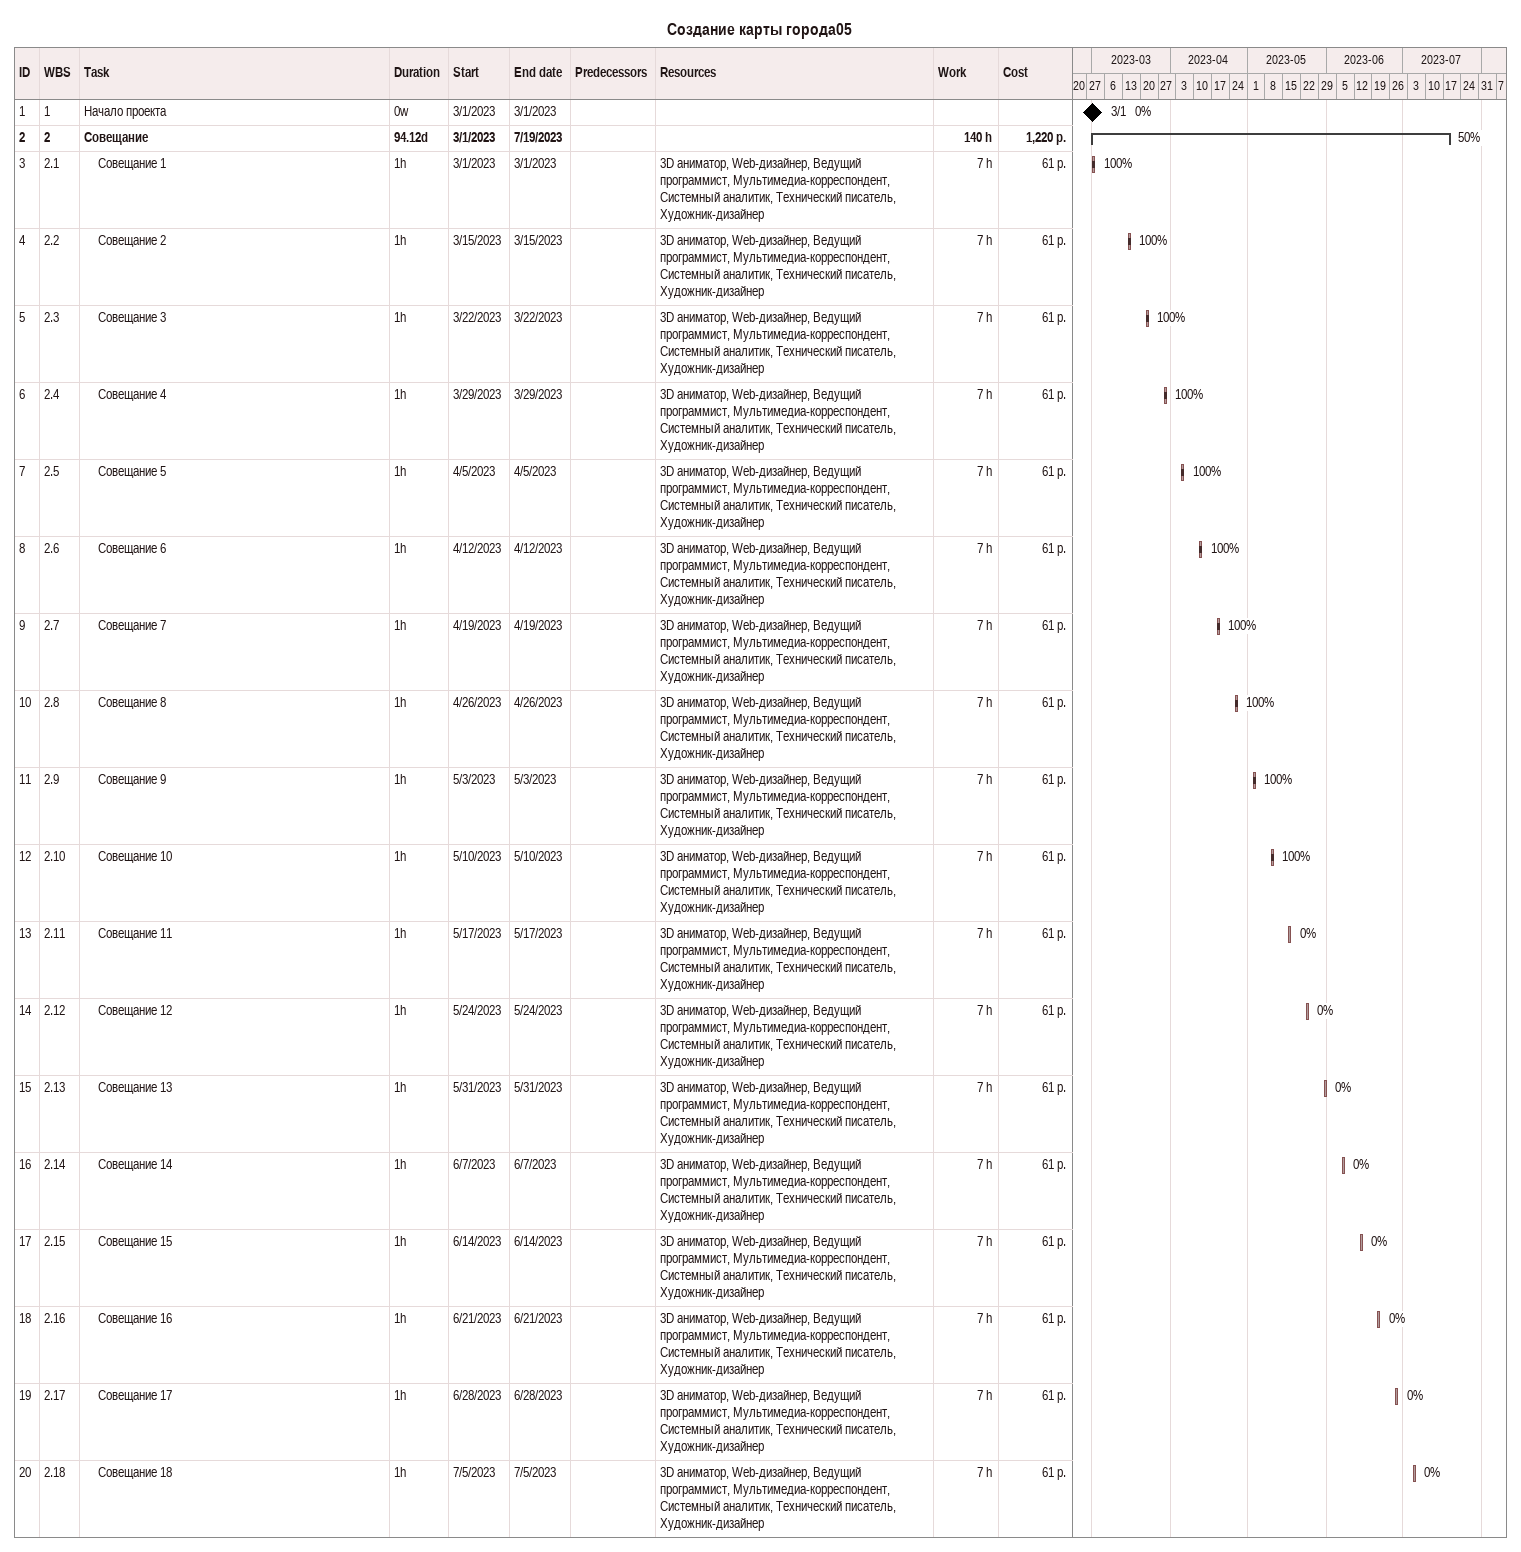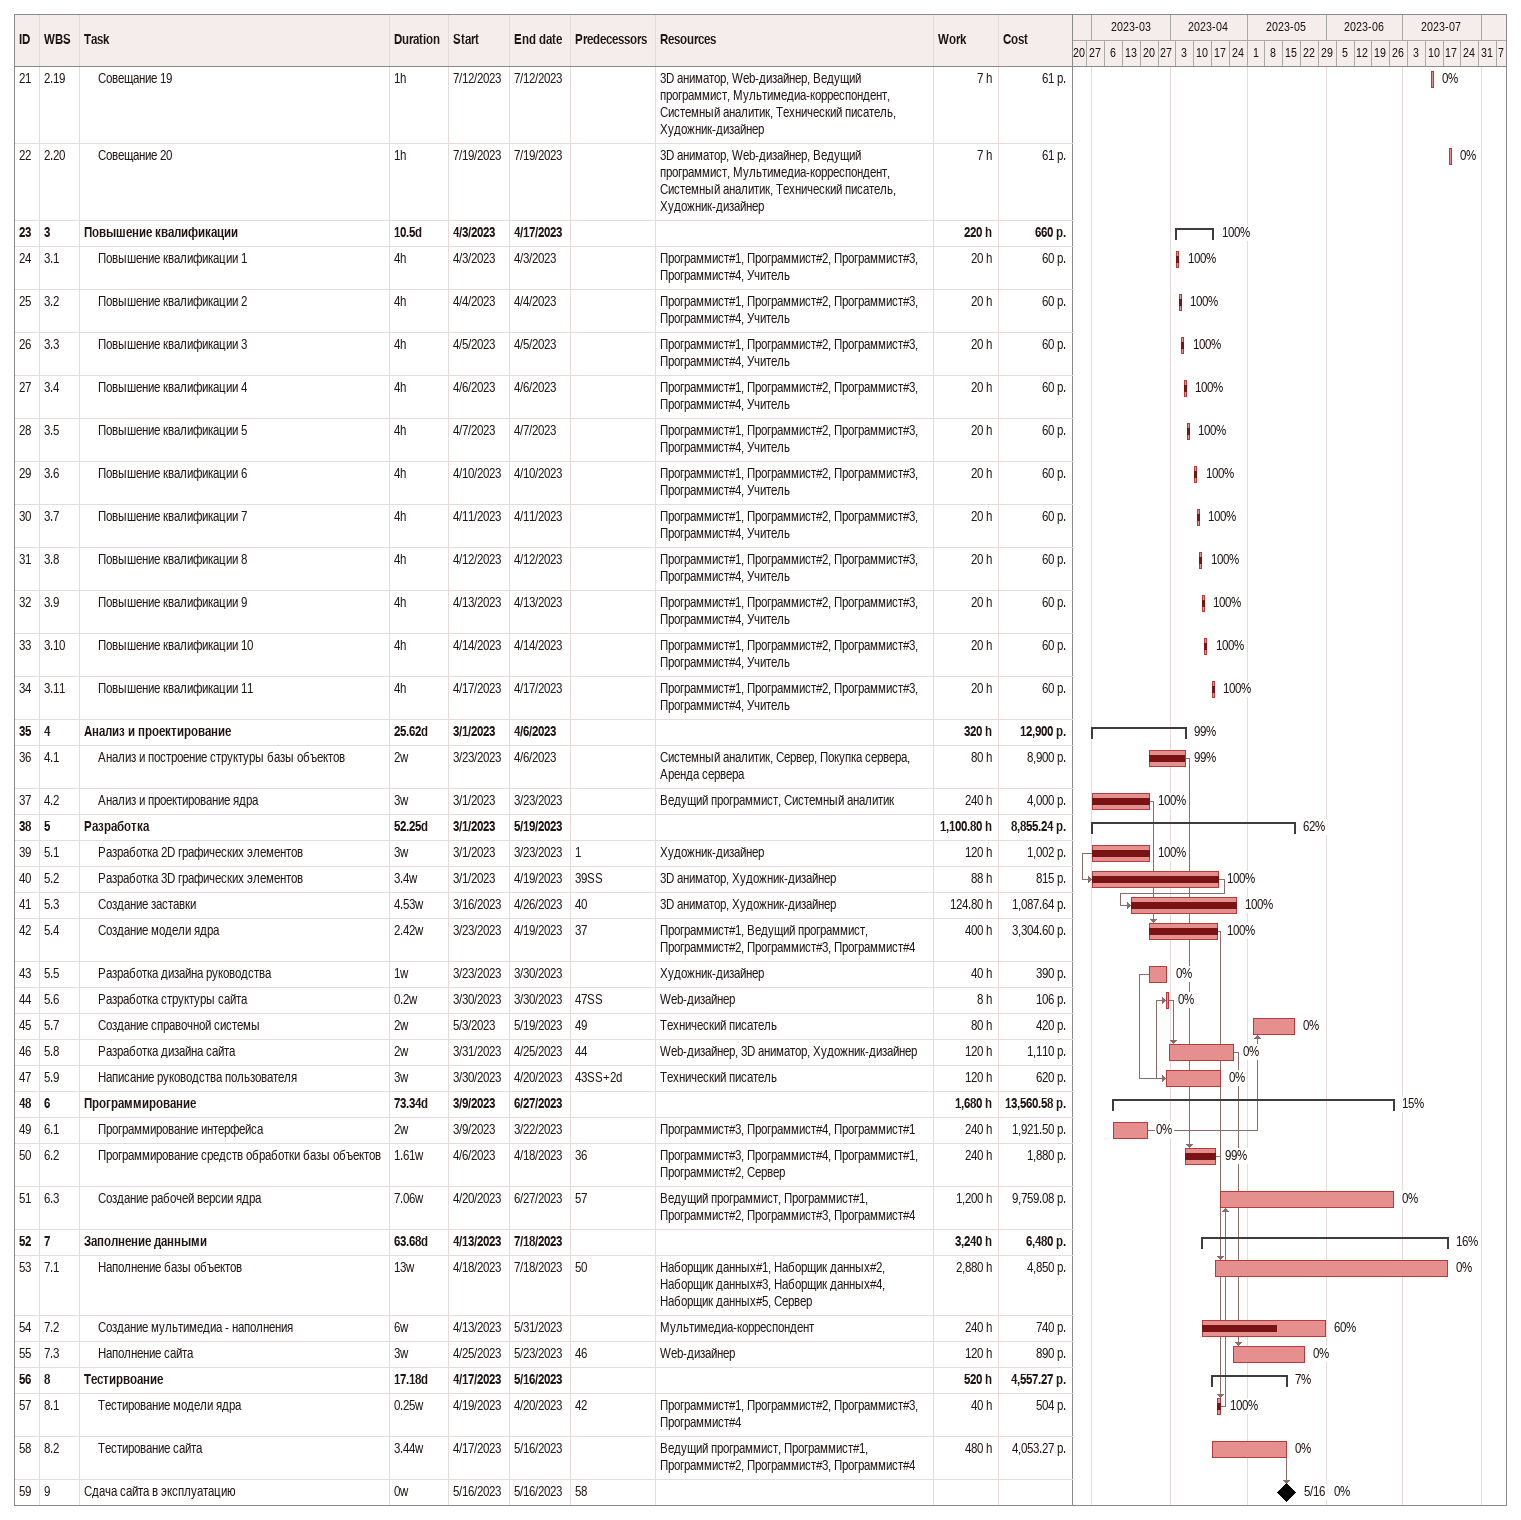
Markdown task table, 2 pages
Создание карты города05

| ID | WBS | Task | Duration | Start | Finish | Predecessors | Resources | % complete | Work (h) | Cost (р.) |
|---|---|---|---|---|---|---|---|---|---|---|
| 1 | 1 | Начало проекта | 0w | 2023-03-01 | 2023-03-01 |  |  | 0 |  |  |
| 2 | 2 | **Совещание** | 94.12d | 2023-03-01 | 2023-07-19 |  |  | 50 | 140 | 1220 |
| 3 | 2.1 | Совещание 1 | 1h | 2023-03-01 | 2023-03-01 |  | 3D аниматор, Web-дизайнер, Ведущий программист, Мультимедиа-корреспондент, Системный аналитик, Технический писатель, Художник-дизайнер | 100 | 7 | 61 |
| 4 | 2.2 | Совещание 2 | 1h | 2023-03-15 | 2023-03-15 |  | 3D аниматор, Web-дизайнер, Ведущий программист, Мультимедиа-корреспондент, Системный аналитик, Технический писатель, Художник-дизайнер | 100 | 7 | 61 |
| 5 | 2.3 | Совещание 3 | 1h | 2023-03-22 | 2023-03-22 |  | 3D аниматор, Web-дизайнер, Ведущий программист, Мультимедиа-корреспондент, Системный аналитик, Технический писатель, Художник-дизайнер | 100 | 7 | 61 |
| 6 | 2.4 | Совещание 4 | 1h | 2023-03-29 | 2023-03-29 |  | 3D аниматор, Web-дизайнер, Ведущий программист, Мультимедиа-корреспондент, Системный аналитик, Технический писатель, Художник-дизайнер | 100 | 7 | 61 |
| 7 | 2.5 | Совещание 5 | 1h | 2023-04-05 | 2023-04-05 |  | 3D аниматор, Web-дизайнер, Ведущий программист, Мультимедиа-корреспондент, Системный аналитик, Технический писатель, Художник-дизайнер | 100 | 7 | 61 |
| 8 | 2.6 | Совещание 6 | 1h | 2023-04-12 | 2023-04-12 |  | 3D аниматор, Web-дизайнер, Ведущий программист, Мультимедиа-корреспондент, Системный аналитик, Технический писатель, Художник-дизайнер | 100 | 7 | 61 |
| 9 | 2.7 | Совещание 7 | 1h | 2023-04-19 | 2023-04-19 |  | 3D аниматор, Web-дизайнер, Ведущий программист, Мультимедиа-корреспондент, Системный аналитик, Технический писатель, Художник-дизайнер | 100 | 7 | 61 |
| 10 | 2.8 | Совещание 8 | 1h | 2023-04-26 | 2023-04-26 |  | 3D аниматор, Web-дизайнер, Ведущий программист, Мультимедиа-корреспондент, Системный аналитик, Технический писатель, Художник-дизайнер | 100 | 7 | 61 |
| 11 | 2.9 | Совещание 9 | 1h | 2023-05-03 | 2023-05-03 |  | 3D аниматор, Web-дизайнер, Ведущий программист, Мультимедиа-корреспондент, Системный аналитик, Технический писатель, Художник-дизайнер | 100 | 7 | 61 |
| 12 | 2.10 | Совещание 10 | 1h | 2023-05-10 | 2023-05-10 |  | 3D аниматор, Web-дизайнер, Ведущий программист, Мультимедиа-корреспондент, Системный аналитик, Технический писатель, Художник-дизайнер | 100 | 7 | 61 |
| 13 | 2.11 | Совещание 11 | 1h | 2023-05-17 | 2023-05-17 |  | 3D аниматор, Web-дизайнер, Ведущий программист, Мультимедиа-корреспондент, Системный аналитик, Технический писатель, Художник-дизайнер | 0 | 7 | 61 |
| 14 | 2.12 | Совещание 12 | 1h | 2023-05-24 | 2023-05-24 |  | 3D аниматор, Web-дизайнер, Ведущий программист, Мультимедиа-корреспондент, Системный аналитик, Технический писатель, Художник-дизайнер | 0 | 7 | 61 |
| 15 | 2.13 | Совещание 13 | 1h | 2023-05-31 | 2023-05-31 |  | 3D аниматор, Web-дизайнер, Ведущий программист, Мультимедиа-корреспондент, Системный аналитик, Технический писатель, Художник-дизайнер | 0 | 7 | 61 |
| 16 | 2.14 | Совещание 14 | 1h | 2023-06-07 | 2023-06-07 |  | 3D аниматор, Web-дизайнер, Ведущий программист, Мультимедиа-корреспондент, Системный аналитик, Технический писатель, Художник-дизайнер | 0 | 7 | 61 |
| 17 | 2.15 | Совещание 15 | 1h | 2023-06-14 | 2023-06-14 |  | 3D аниматор, Web-дизайнер, Ведущий программист, Мультимедиа-корреспондент, Системный аналитик, Технический писатель, Художник-дизайнер | 0 | 7 | 61 |
| 18 | 2.16 | Совещание 16 | 1h | 2023-06-21 | 2023-06-21 |  | 3D аниматор, Web-дизайнер, Ведущий программист, Мультимедиа-корреспондент, Системный аналитик, Технический писатель, Художник-дизайнер | 0 | 7 | 61 |
| 19 | 2.17 | Совещание 17 | 1h | 2023-06-28 | 2023-06-28 |  | 3D аниматор, Web-дизайнер, Ведущий программист, Мультимедиа-корреспондент, Системный аналитик, Технический писатель, Художник-дизайнер | 0 | 7 | 61 |
| 20 | 2.18 | Совещание 18 | 1h | 2023-07-05 | 2023-07-05 |  | 3D аниматор, Web-дизайнер, Ведущий программист, Мультимедиа-корреспондент, Системный аналитик, Технический писатель, Художник-дизайнер | 0 | 7 | 61 |
| 21 | 2.19 | Совещание 19 | 1h | 2023-07-12 | 2023-07-12 |  | 3D аниматор, Web-дизайнер, Ведущий программист, Мультимедиа-корреспондент, Системный аналитик, Технический писатель, Художник-дизайнер | 0 | 7 | 61 |
| 22 | 2.20 | Совещание 20 | 1h | 2023-07-19 | 2023-07-19 |  | 3D аниматор, Web-дизайнер, Ведущий программист, Мультимедиа-корреспондент, Системный аналитик, Технический писатель, Художник-дизайнер | 0 | 7 | 61 |
| 23 | 3 | **Повышение квалификации** | 10.5d | 2023-04-03 | 2023-04-17 |  |  | 100 | 220 | 660 |
| 24 | 3.1 | Повышение квалификации 1 | 4h | 2023-04-03 | 2023-04-03 |  | Программист#1, Программист#2, Программист#3, Программист#4, Учитель | 100 | 20 | 60 |
| 25 | 3.2 | Повышение квалификации 2 | 4h | 2023-04-04 | 2023-04-04 |  | Программист#1, Программист#2, Программист#3, Программист#4, Учитель | 100 | 20 | 60 |
| 26 | 3.3 | Повышение квалификации 3 | 4h | 2023-04-05 | 2023-04-05 |  | Программист#1, Программист#2, Программист#3, Программист#4, Учитель | 100 | 20 | 60 |
| 27 | 3.4 | Повышение квалификации 4 | 4h | 2023-04-06 | 2023-04-06 |  | Программист#1, Программист#2, Программист#3, Программист#4, Учитель | 100 | 20 | 60 |
| 28 | 3.5 | Повышение квалификации 5 | 4h | 2023-04-07 | 2023-04-07 |  | Программист#1, Программист#2, Программист#3, Программист#4, Учитель | 100 | 20 | 60 |
| 29 | 3.6 | Повышение квалификации 6 | 4h | 2023-04-10 | 2023-04-10 |  | Программист#1, Программист#2, Программист#3, Программист#4, Учитель | 100 | 20 | 60 |
| 30 | 3.7 | Повышение квалификации 7 | 4h | 2023-04-11 | 2023-04-11 |  | Программист#1, Программист#2, Программист#3, Программист#4, Учитель | 100 | 20 | 60 |
| 31 | 3.8 | Повышение квалификации 8 | 4h | 2023-04-12 | 2023-04-12 |  | Программист#1, Программист#2, Программист#3, Программист#4, Учитель | 100 | 20 | 60 |
| 32 | 3.9 | Повышение квалификации 9 | 4h | 2023-04-13 | 2023-04-13 |  | Программист#1, Программист#2, Программист#3, Программист#4, Учитель | 100 | 20 | 60 |
| 33 | 3.10 | Повышение квалификации 10 | 4h | 2023-04-14 | 2023-04-14 |  | Программист#1, Программист#2, Программист#3, Программист#4, Учитель | 100 | 20 | 60 |
| 34 | 3.11 | Повышение квалификации 11 | 4h | 2023-04-17 | 2023-04-17 |  | Программист#1, Программист#2, Программист#3, Программист#4, Учитель | 100 | 20 | 60 |
| 35 | 4 | **Анализ и проектирование** | 25.62d | 2023-03-01 | 2023-04-06 |  |  | 99 | 320 | 12900 |
| 36 | 4.1 | Анализ и построение структуры базы объектов | 2w | 2023-03-23 | 2023-04-06 |  | Системный аналитик, Сервер, Покупка сервера, Аренда сервера | 99 | 80 | 8900 |
| 37 | 4.2 | Анализ и проектирование ядра | 3w | 2023-03-01 | 2023-03-23 |  | Ведущий программист, Системный аналитик | 100 | 240 | 4000 |
| 38 | 5 | **Разработка** | 52.25d | 2023-03-01 | 2023-05-19 |  |  | 62 | 1100.80 | 8855.24 |
| 39 | 5.1 | Разработка 2D графических элементов | 3w | 2023-03-01 | 2023-03-23 | 1 | Художник-дизайнер | 100 | 120 | 1002 |
| 40 | 5.2 | Разработка 3D графических элементов | 3.4w | 2023-03-01 | 2023-04-19 | 39SS | 3D аниматор, Художник-дизайнер | 100 | 88 | 815 |
| 41 | 5.3 | Создание заставки | 4.53w | 2023-03-16 | 2023-04-26 | 40 | 3D аниматор, Художник-дизайнер | 100 | 124.80 | 1087.64 |
| 42 | 5.4 | Создание модели ядра | 2.42w | 2023-03-23 | 2023-04-19 | 37 | Программист#1, Ведущий программист, Программист#2, Программист#3, Программист#4 | 100 | 400 | 3304.60 |
| 43 | 5.5 | Разработка дизайна руководства | 1w | 2023-03-23 | 2023-03-30 |  | Художник-дизайнер | 0 | 40 | 390 |
| 44 | 5.6 | Разработка структуры сайта | 0.2w | 2023-03-30 | 2023-03-30 | 47SS | Web-дизайнер | 0 | 8 | 106 |
| 45 | 5.7 | Создание справочной системы | 2w | 2023-05-03 | 2023-05-19 | 49 | Технический писатель | 0 | 80 | 420 |
| 46 | 5.8 | Разработка дизайна сайта | 2w | 2023-03-31 | 2023-04-25 | 44 | Web-дизайнер, 3D аниматор, Художник-дизайнер | 0 | 120 | 1110 |
| 47 | 5.9 | Написание руководства пользователя | 3w | 2023-03-30 | 2023-04-20 | 43SS+2d | Технический писатель | 0 | 120 | 620 |
| 48 | 6 | **Программирование** | 73.34d | 2023-03-09 | 2023-06-27 |  |  | 15 | 1680 | 13560.58 |
| 49 | 6.1 | Программирование интерфейса | 2w | 2023-03-09 | 2023-03-22 |  | Программист#3, Программист#4, Программист#1 | 0 | 240 | 1921.50 |
| 50 | 6.2 | Программирование средств обработки базы объектов | 1.61w | 2023-04-06 | 2023-04-18 | 36 | Программист#3, Программист#4, Программист#1, Программист#2, Сервер | 99 | 240 | 1880 |
| 51 | 6.3 | Создание рабочей версии ядра | 7.06w | 2023-04-20 | 2023-06-27 | 57 | Ведущий программист, Программист#1, Программист#2, Программист#3, Программист#4 | 0 | 1200 | 9759.08 |
| 52 | 7 | **Заполнение данными** | 63.68d | 2023-04-13 | 2023-07-18 |  |  | 16 | 3240 | 6480 |
| 53 | 7.1 | Наполнение базы объектов | 13w | 2023-04-18 | 2023-07-18 | 50 | Наборщик данных#1, Наборщик данных#2, Наборщик данных#3, Наборщик данных#4, Наборщик данных#5, Сервер | 0 | 2880 | 4850 |
| 54 | 7.2 | Создание мультимедиа - наполнения | 6w | 2023-04-13 | 2023-05-31 |  | Мультимедиа-корреспондент | 60 | 240 | 740 |
| 55 | 7.3 | Наполнение сайта | 3w | 2023-04-25 | 2023-05-23 | 46 | Web-дизайнер | 0 | 120 | 890 |
| 56 | 8 | **Тестирвоание** | 17.18d | 2023-04-17 | 2023-05-16 |  |  | 7 | 520 | 4557.27 |
| 57 | 8.1 | Тестирование модели ядра | 0.25w | 2023-04-19 | 2023-04-20 | 42 | Программист#1, Программист#2, Программист#3, Программист#4 | 100 | 40 | 504 |
| 58 | 8.2 | Тестирование сайта | 3.44w | 2023-04-17 | 2023-05-16 |  | Ведущий программист, Программист#1, Программист#2, Программист#3, Программист#4 | 0 | 480 | 4053.27 |
| 59 | 9 | Сдача сайта в эксплуатацию | 0w | 2023-05-16 | 2023-05-16 | 58 |  | 0 |  |  |
